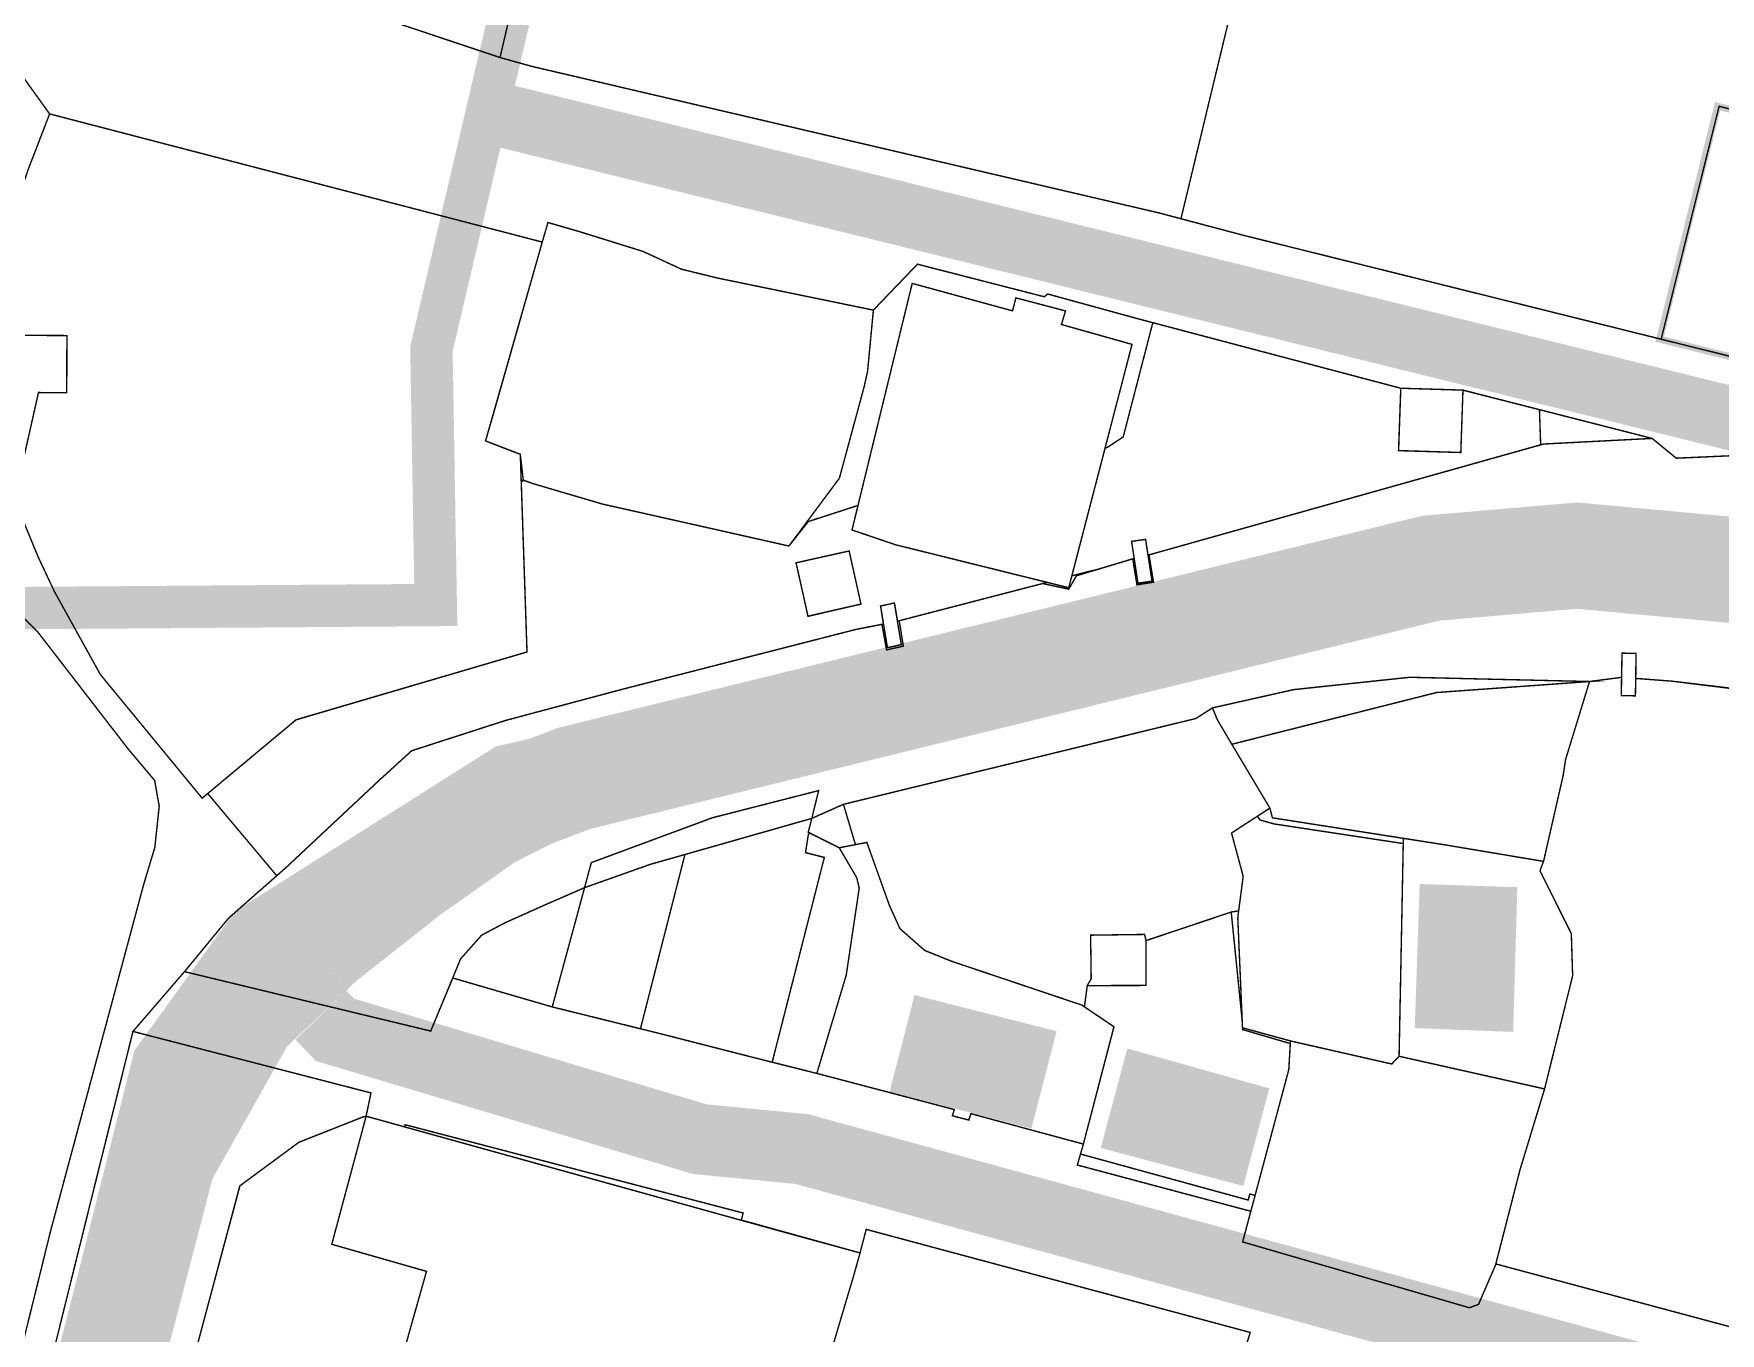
# Model space of a CAD drawing. Header units: millimetres. Extents: x 21689 to 31331, y 37531 to 43751.
# Drawn here: x 26286.8 to 26525.5, y 43232.7 to 43416.8 of the extents above; entities that cross this region are included whole.
import ezdxf

# ---------------------------------------------------------------- set-up
doc = ezdxf.new("R2010")
doc.units = ezdxf.units.MM
doc.linetypes.add('DASHEDX2', pattern=[1.5, 1, -0.5])
doc.linetypes.add('МЕЖА', pattern=[4, 1, -1, 1, -1])
for name, color, linetype, lineweight in [('0 . 11 - границы ДМ проект', 10, 'МЕЖА', 0), ('00 границы ОКН', 1, 'Continuous', 40), ('CONTUR', 150, 'Continuous', 9)]:
    doc.layers.add(name, color=color, linetype=linetype, lineweight=lineweight)
doc.layers.add('00 Дороги', color=252, linetype='Continuous', lineweight=9, transparency=0.2)
doc.layers.add('25. ценная историческая застройка сов пер', color=92, linetype='Continuous', lineweight=0, true_color=0x19df16)

# ---------------------------------------------------------------- blocks, each defined once
blk = doc.blocks.new('участки все')
at = {"layer": 'CONTUR', "const_width": 0.2}
for points in [[(3712.909862349999, 5774.795250559996), (3710.323762560002, 5767.214802279996), (3704.867464639999, 5747.868228079998), (3638.635774040002, 5764.112568839999), (3630.430766380003, 5731.137989689996), (3571.146196280003, 5745.885936139996), (3562.441559850002, 5748.199249519996), (3569.661160130003, 5778.208903359999)], [(3441.644949060002, 5779.169277429995), (3466.03042254, 5771.025793069995), (3470.551172170002, 5769.766555859998), (3516.56681198, 5759.011822929998), (3559.304218020003, 5749.027298559995), (3562.541077810001, 5748.167725339998), (3571.146196280003, 5745.885936139996), (3654.549060470003, 5725.138617899997)], [(3640.168022300001, 5714.628767429997), (3632.57270737, 5714.285074219995), (3629.155597090001, 5717.087420549994), (3602.370159030001, 5723.92764075), (3593.56415377, 5724.192491549999), (3556.235061340002, 5734.064192379999), (3543.578168170003, 5737.538035959995), (3543.102151060001, 5737.145322589997), (3525.132697770001, 5741.760527499994), (3518.89304784, 5735.256030969998), (3496.842377250003, 5739.793732519996), (3491.71161336, 5741.052310649997), (3486.260217220002, 5743.575807889996), (3477.302833640003, 5746.362995509997), (3472.8126896, 5747.66176404), (3472.010300540001, 5744.894031229996), (3402.257699530001, 5763.042311209996), (3396.627657560002, 5770.878584549995)], [(3384.263866490001, 5705.987431049994), (3400.574384400003, 5689.687543129999), (3413.380644730001, 5673.111315759998), (3417.132261260002, 5668.643833679999), (3417.518025100002, 5666.407909909998), (3417.776834050001, 5665.023936509999), (3417.157545390001, 5659.193376689996), (3415.57689742, 5653.927542419995), (3402.416631970002, 5604.938703299995), (3397.256688690003, 5584.047562109997)], [(3680.650066120001, 5676.868601229995), (3631.939256379999, 5682.714558549997), (3626.835165460001, 5683.102721129995), (3626.879364480003, 5686.642068549998), (3624.88997049, 5686.682532819999), (3624.827460090001, 5683.253466549999), (3620.288386560002, 5682.662970199999), (3594.82739717, 5683.262863339995), (3578.39051066, 5681.51455231), (3574.446860280001, 5680.62493595), (3566.900859950001, 5678.930477359994), (3564.557810509999, 5677.426346349996), (3514.651312930001, 5665.270486359993), (3510.170786290001, 5663.279083049994), (3511.141053040003, 5667.214253339996), (3496.08199834, 5663.364827149998), (3478.954670690001, 5657.017054289994), (3478.000372500002, 5653.471641929995), (3472.26201535, 5650.969495869998), (3466.74422054, 5648.503972509999), (3463.41710653, 5646.734908059996), (3460.445716840001, 5643.38038481), (3456.219257690002, 5633.165030489996), (3421.357844680002, 5641.578927119997), (3427.604031350002, 5649.163334629993), (3435.753966590001, 5656.338586579994), (3448.94330463, 5668.696707069997), (3453.517040590003, 5672.85669914), (3466.822926979999, 5677.152975249999), (3483.551404040002, 5681.616841519994), (3516.360387430002, 5690.024491639997), (3520.10178741, 5690.767204119999), (3520.75620443, 5687.137157039994), (3523.134392280001, 5687.670743179995), (3522.549500050001, 5691.269725369995), (3542.850331910002, 5696.538891769996), (3546.548159030001, 5695.742260499995), (3547.657308360002, 5697.645289279993), (3547.657308360002, 5697.645289279993), (3555.61393508, 5700.033464469998), (3556.20760011, 5696.354347659995), (3558.55334499, 5696.728429379997), (3557.92259794, 5700.59811534), (3613.76332807, 5716.293121199996), (3629.155597090001, 5717.087420549994), (3632.57270737, 5714.285074219995), (3640.168022300001, 5714.628767429997)], [(3667.945466659999, 5583.842522009996), (3607.025310820001, 5600.185501299995), (3610.44988008, 5613.543152929982), (3613.92488391, 5624.970018749998), (3617.900367910003, 5640.999252099994), (3617.71152442, 5646.952184779999), (3613.277902410002, 5655.860138579999), (3613.778308240002, 5657.192484969994), (3616.554651040002, 5669.360054139979), (3616.899333690002, 5671.624791529997), (3620.288386560002, 5682.662970199999), (3620.288386560002, 5682.662970199999), (3624.827460090001, 5683.253466549999), (3624.787960780003, 5680.674053729999), (3626.787352500004, 5680.633436390002), (3626.825167729999, 5683.102874229997), (3631.939256379999, 5682.714558549982), (3679.349443580002, 5676.828517629997)], [(3571.09894973, 5586.725546809997), (3572.246571980002, 5590.487999619996), (3517.879644840003, 5605.080621539993), (3516.998546320003, 5601.744090019995), (3500.189745250002, 5606.401516159997), (3500.454998060003, 5607.397461479996), (3452.596109770002, 5619.900415199998), (3452.511535040001, 5619.601708119997), (3447.074514920001, 5621.104976279996), (3447.755046800001, 5624.404579389993), (3414.058115490003, 5633.110645779998), (3421.357844680002, 5641.578927119997), (3421.357844680002, 5641.578927119997), (3456.20925996, 5633.165183589998), (3459.344315230003, 5640.677230989997), (3473.421701250001, 5636.581633309994), (3488.92305084, 5632.744232539997), (3501.643301170003, 5629.489423329999), (3510.887816890001, 5627.167845059994), (3530.34958247, 5622.049789929995), (3530.076015990002, 5621.163972779999), (3532.416755220002, 5620.558124679999), (3532.70062562, 5621.463784189996), (3548.624832770002, 5617.15990603), (3547.769394229999, 5614.192984459994), (3572.329325610001, 5607.646852239995), (3571.172823610003, 5603.304531409994), (3603.28030328, 5593.982805699997), (3604.577664550002, 5594.462942569997), (3606.98302348, 5600.036147819999), (3607.025310820001, 5600.185501299995), (3667.945466659999, 5583.842522009996)], [(3413.39698917, 5552.06017058), (3429.183150970003, 5611.228874469998), (3429.901410040002, 5611.76787974), (3437.547876690002, 5617.410830799999), (3446.572638230002, 5620.982660639995), (3447.074514920001, 5621.104976279996), (3447.755046800001, 5624.404579389993), (3414.058115490003, 5633.110645779998), (3388.08522642, 5528.447589569994)], [(3443.458456960001, 5556.059873329999), (3455.61813567, 5599.133987599998), (3442.206769050001, 5602.96938343998), (3447.074514920001, 5621.104976279996), (3446.572638230002, 5620.98266063998), (3437.547876690002, 5617.410830799999), (3429.901410040002, 5611.76787974), (3429.20329953, 5611.238566009983), (3424.19685696, 5592.535091899997), (3419.42261292, 5574.628067569996)]]:
    blk.add_lwpolyline(points, dxfattribs=at)
for points in [[(3470.633350420001, 5790.805450139997), (3516.060960990002, 5780.179720379994), (3518.81342455, 5790.7876464), (3548.172309680002, 5783.518008889995), (3569.661160130003, 5778.208903359999), (3562.441559850002, 5748.199249519996), (3559.304218020003, 5749.027298559995), (3470.551172170002, 5769.766555859998), (3466.03042254, 5771.025793069995), (3470.633350420001, 5790.805450139997)], [(3402.257699530001, 5763.042311209996), (3472.010300540001, 5744.894031229996), (3463.979062170002, 5716.736811559997), (3468.900073610003, 5714.84144104), (3469.851390240001, 5686.846670199994), (3437.154154830001, 5677.247298729999), (3423.853982860001, 5666.140884569998), (3409.45186695, 5683.641555729998), (3402.970972970001, 5695.340885679994), (3400.656227610002, 5700.256368389993), (3397.9659158, 5706.767614159995), (3397.958349690001, 5711.497765219996), (3400.683482200002, 5723.58612444), (3404.683186520001, 5723.564875689998), (3404.707066540003, 5731.654570059997), (3393.537765040001, 5731.705609309996), (3393.60769954, 5738.884591889997), (3399.248172030002, 5755.23833919), (3402.257699530001, 5763.042311209996)], [(3638.635774040002, 5764.112568839999), (3704.867464639999, 5747.868228079998), (3701.864601140002, 5737.234141179993), (3700.123590930001, 5733.250775299996), (3697.73778109, 5729.607285679994), (3694.77914594, 5726.432570999998), (3691.30874348, 5723.795696709996), (3687.458075080002, 5721.794649759999), (3683.30773489, 5720.468196249996), (3679.008454230003, 5719.864028339994), (3675.0510401, 5720.03463052), (3630.430766380003, 5731.137989689996), (3638.635774040002, 5764.112568839999)], [(3472.8126896, 5747.66176404), (3477.302833640003, 5746.362995509997), (3486.260217220002, 5743.575807889996), (3491.71161336, 5741.052310649997), (3496.842377250003, 5739.793732519996), (3518.89304784, 5735.256030969998), (3518.070161350003, 5726.5785702), (3517.59765123, 5724.455790739995), (3514.078458570003, 5711.449588269999), (3506.931390760001, 5701.848964419994), (3497.374343140001, 5704.005329199993), (3480.572065140001, 5707.782653749993), (3470.815934630002, 5710.652072569995), (3469.323624160003, 5711.154928349999), (3468.900073610003, 5714.84144104), (3467.110433969999, 5715.518851179993), (3463.979062170002, 5716.736811559997), (3465.129594870003, 5720.689221869994), (3472.010300540001, 5744.894031229996), (3472.8126896, 5747.66176404)], [(3524.391060710001, 5739.041865089996), (3538.59163119, 5735.154379549996), (3539.069699190001, 5736.987071719996), (3542.366545520002, 5736.126579959993), (3546.091456870003, 5735.139532209999), (3545.522031460001, 5733.218238440001), (3555.50902623, 5730.405284639994), (3555.009431840001, 5728.472921479995), (3554.573498199999, 5726.779585149998), (3546.551221000001, 5695.942215019996), (3521.99439769, 5702.03830244), (3515.86626459, 5704.12215884), (3524.391060710001, 5739.041865089996)], [(3546.996999139999, 5697.625400599995), (3551.693868260001, 5715.70360375), (3552.066080610003, 5715.847904969996), (3554.268396610002, 5717.304190559996), (3558.45613373, 5733.480176289995), (3558.615484950002, 5733.437735789994), (3593.56415377, 5724.192491549999), (3593.25885287, 5715.357105409996), (3602.064858140002, 5715.092254809999), (3602.370005930003, 5723.91764303), (3613.197879850002, 5721.161813599996), (3613.371579630002, 5716.179119369997), (3557.92259794, 5700.59811534), (3557.762940529999, 5700.620560379997), (3557.436091700001, 5702.785580709999), (3555.45194902, 5702.515962459998), (3555.81511439, 5700.110384299994), (3555.61393508, 5700.033464469998), (3550.560583160001, 5698.510836879999), (3549.225986440001, 5698.211271749999), (3546.996999139999, 5697.625400599995)], [(3593.56415377, 5724.192491549999), (3602.370159030001, 5723.92764075), (3602.064858140002, 5715.092254809999), (3593.24900824, 5715.367256229998), (3593.56415377, 5724.192491549999)], [(3424.644063290001, 5666.798790809997), (3437.154001729999, 5677.237300999994), (3469.851390240001, 5686.846670199994), (3469.58288582, 5694.780839409999), (3469.156084000002, 5707.397466669994), (3469.039554110001, 5710.889276459995), (3469.323930360002, 5711.174923809995), (3470.815934630002, 5710.652072569995), (3480.572065140001, 5707.782653749993), (3497.374343140001, 5704.005329199993), (3506.931390760001, 5701.848964419994), (3509.684514709999, 5705.316829999996), (3516.719514190001, 5707.599117639999), (3515.86626459, 5704.12215884), (3521.99439769, 5702.03830244), (3543.482944430002, 5696.709205629995), (3542.850331910002, 5696.538891769996), (3522.549500050001, 5691.269725369995), (3522.31817445, 5691.183267089996), (3521.878089140002, 5693.790024769994), (3519.911339070001, 5693.350138889996), (3520.312505160001, 5690.813977689998), (3520.101634310002, 5690.757206389993), (3516.360387430002, 5690.024491639997), (3483.551404040002, 5681.616841519994), (3466.822926979999, 5677.152975249999), (3453.517040590003, 5672.85669914), (3448.94330463, 5668.696707069997), (3435.753966590001, 5656.338586579994), (3434.415894670002, 5655.159067959997), (3424.644063290001, 5666.798790809997)], [(3555.45194902, 5702.515962459998), (3557.436091700001, 5702.785580709999), (3558.34553613, 5696.871612609997), (3556.35124263, 5696.592149709999), (3555.45194902, 5702.515962459998)], [(3507.945020840001, 5699.473425469994), (3515.460723020002, 5701.148347769994), (3517.135645370003, 5693.632645689999), (3509.63902011, 5691.897430689998), (3507.945020840001, 5699.473425469994)], [(3507.945020840001, 5699.473425469994), (3515.460723020002, 5701.148347769994), (3517.135645370003, 5693.632645689999), (3509.629175490001, 5691.907581519997), (3507.945020840001, 5699.473425469994)], [(3519.911339070001, 5693.350138889996), (3521.868091420002, 5693.790177869995), (3522.847673259999, 5687.885135289995), (3520.8810763, 5687.455247119993), (3519.911339070001, 5693.350138889996)], [(3624.88997049, 5686.682532819999), (3626.879364480003, 5686.642068549998), (3626.787352500004, 5680.633436390002), (3624.787960780003, 5680.674053729999), (3624.88997049, 5686.682532819999)], [(3569.64198551, 5673.778465969998), (3598.62437518, 5681.10470454998), (3620.288386560002, 5682.662970199999), (3594.82739717, 5683.262863339979), (3578.39051066, 5681.51455231), (3574.446860280001, 5680.62493595), (3566.900859950001, 5678.930477359994), (3567.093925050001, 5678.477517749998), (3567.604667260003, 5677.219687849996), (3569.64198551, 5673.778465969998)], [(3569.64198551, 5673.778465969998), (3598.62437518, 5681.10470454998), (3620.288386560002, 5682.662970199999), (3616.899333690002, 5671.624791529997), (3616.554651040002, 5669.360054139979), (3613.778308240002, 5657.192484969994), (3599.873936840003, 5659.525420480001), (3575.392491270002, 5663.360334799996), (3575.03355208, 5664.735840889996), (3569.64198551, 5673.778465969998)], [(3514.651312930001, 5665.270486359979), (3516.353946610002, 5659.564372999994), (3517.968785950001, 5659.879647009999), (3521.16207848, 5650.950684149982), (3522.651818689999, 5647.667848249999), (3526.154623220002, 5644.584187559995), (3529.97109187, 5643.045734729996), (3548.40624529, 5636.843391979979), (3548.772486829999, 5636.597781959994), (3549.17848716, 5639.601586019999), (3549.733367880003, 5640.573095929998), (3549.647869730001, 5646.744448649981), (3557.279502770001, 5646.847585459997), (3557.506128730002, 5645.974108979979), (3569.558161960002, 5650.019583369998), (3570.61067889, 5650.183467219998), (3571.244650640001, 5655.013792909994), (3571.227104740003, 5655.174062709979), (3569.599507549999, 5661.209028509999), (3573.276035440001, 5663.592745999981), (3575.03355208, 5664.735840889996), (3569.64198551, 5673.778465969998), (3567.604667260003, 5677.219687849996), (3567.093925050001, 5678.477517749998), (3566.900859950001, 5678.930477359994), (3564.557810509999, 5677.426346349996), (3514.651312930001, 5665.270486359979)], [(3478.000372500002, 5653.471641929995), (3487.270789910002, 5656.759706739999), (3510.170786290001, 5663.279083049994), (3511.141053040003, 5667.214253339982), (3496.08199834, 5663.364827149998), (3478.954670690001, 5657.017054289994), (3478.000372500002, 5653.471641929995)], [(3492.212330310002, 5658.164046469981), (3491.957228200001, 5657.17794578), (3486.925323670003, 5637.464857859981), (3485.914453870002, 5633.49030872), (3488.92305084, 5632.744232539997), (3501.643301170003, 5629.489423329999), (3504.56207158, 5628.754722809979), (3511.94615987, 5657.75185702998), (3509.286564990001, 5658.432588599978), (3509.686135420001, 5661.016488399982), (3509.898843450002, 5661.193232439996), (3509.670579800004, 5661.306728679999), (3510.170786290001, 5663.279083049994), (3492.212330310002, 5658.164046469981)], [(3569.599507549999, 5661.209028509999), (3573.276035440001, 5663.592745999981), (3573.637684010002, 5663.047204219998), (3575.619270290001, 5662.496856069999), (3593.916823810003, 5659.716643859996), (3593.32557171, 5629.595488939994), (3592.288810030001, 5628.501357339999), (3577.958622690003, 5631.760818939998), (3571.157121280001, 5633.624983749999), (3570.486006570001, 5649.22536964), (3571.244650640001, 5655.013792909994), (3571.227104740003, 5655.174062709979), (3569.599507549999, 5661.209028509999)], [(3509.898843450002, 5661.193232439996), (3509.686135420001, 5661.016488399982), (3509.286564990001, 5658.432588599978), (3511.94615987, 5657.75185702998), (3504.56207158, 5628.754722809979), (3510.887816890001, 5627.167845059994), (3515.051254670002, 5641.104189579979), (3516.889954670001, 5653.42612127), (3516.532393270001, 5654.891607099998), (3514.057118460002, 5659.119541439999), (3509.898843450002, 5661.193232439996)], [(3514.057118460002, 5659.119541439999), (3517.968785950001, 5659.879647009999), (3521.16207848, 5650.950684149982), (3522.651818689999, 5647.667848249999), (3526.154623220002, 5644.584187559995), (3529.97109187, 5643.045734729996), (3548.40624529, 5636.843391979979), (3552.949272469999, 5633.773802689997), (3548.624832770002, 5617.15990603), (3532.70062562, 5621.463784189996), (3532.406757500004, 5620.558277779979), (3530.076015990002, 5621.163972779999), (3530.34958247, 5622.049789929981), (3510.887816890001, 5627.167845059994), (3515.051254670002, 5641.104189579979), (3516.889954670001, 5653.42612127), (3516.532393270001, 5654.891607099998), (3514.057118460002, 5659.119541439999)], [(3593.916823810003, 5659.716643859996), (3593.908157580001, 5660.456781699998), (3599.873936840003, 5659.525420480001), (3613.778308240002, 5657.192484969994), (3613.277902410002, 5655.860138579999), (3617.71152442, 5646.952184779999), (3617.900367910003, 5640.999252099994), (3613.92488391, 5624.970018749998), (3593.32557171, 5629.595488939994), (3593.916823810003, 5659.716643859996)], [(3478.000372500002, 5653.471641929995), (3477.08866791, 5650.095578549983), (3474.598352450001, 5640.933646669997), (3473.421701250001, 5636.581633309994), (3485.914453870002, 5633.49030872), (3486.925323670003, 5637.464857859981), (3491.957228200001, 5657.17794578), (3492.212330310002, 5658.164046469981), (3487.270789910002, 5656.759706739999), (3478.000372500002, 5653.471641929995)], [(3549.17848716, 5639.601586019999), (3557.508889330002, 5639.624022099997), (3557.506128730002, 5645.974108979979), (3569.558161960002, 5650.019583369998), (3571.10367167, 5634.705809779997), (3571.157121280001, 5633.624983749999), (3571.173289310002, 5633.374734409997), (3577.92296494, 5631.39136238998), (3577.706355530001, 5627.694653569997), (3572.933642610002, 5609.88761398998), (3572.186722030001, 5610.089052989999), (3571.963603510001, 5609.232463619999), (3548.22317949, 5615.746046589993), (3548.624832770002, 5617.15990603), (3552.95927019, 5633.773649589981), (3548.772486829999, 5636.597781959994), (3549.17848716, 5639.601586019999)], [(3577.948624970002, 5631.760972029995), (3592.278812300003, 5628.501510439994), (3593.32557171, 5629.595488939994), (3613.92488391, 5624.970018749998), (3610.44988008, 5613.543152929982), (3606.98302348, 5600.036147819999), (3604.56766683, 5594.463095659979), (3603.28030328, 5593.982805699997), (3571.172823610003, 5603.304531409994), (3577.706355530001, 5627.694653569997), (3577.948624970002, 5631.760972029995)], [(3447.074514920001, 5621.104976279996), (3442.206769050001, 5602.96938343998), (3455.61813567, 5599.133987599998), (3451.293603400002, 5583.82009732), (3503.139276230002, 5569.146083269981), (3505.514209950001, 5578.609783859996), (3518.57254573, 5575.229798599997), (3520.658097760003, 5583.42792106), (3512.324753040001, 5585.825546079999), (3513.44222918, 5589.578461019999), (3516.046392070002, 5598.338646059994), (3517.008544050001, 5601.743936920001), (3505.855181450003, 5604.794749909983), (3447.074514920001, 5621.104976279996)]]:
    blk.add_lwpolyline(points, close=True, dxfattribs=at)

msp = doc.modelspace()

# ---------------------------------------------------------------- hatches: boundary and pattern name
at = {"layer": '25. ценная историческая застройка сов пер', "lineweight": 30, "true_color": 0x19df16, "transparency": 33554585}
h = msp.add_hatch(color=92, dxfattribs=at)
h.dxf.hatch_style = 1
h.paths.add_polyline_path([(26482.97977794266, 43296.34819995828), (26496.81330657848, 43295.89504367944), (26496.22204888689, 43275.40151502433), (26482.29115286669, 43275.93956360117)])
h = msp.add_hatch(color=92, dxfattribs=at)
h.dxf.hatch_style = 1
h.paths.add_polyline_path([(26430.73162462688, 43272.21260512688), (26431.58555949501, 43275.50676071489), (26411.44031053686, 43280.62779697298), (26410.54382510545, 43276.99716746844), (26407.935167905, 43266.93396122779), (26428.0139846764, 43261.72898493149)])
h.paths.add_polyline_path([(26458.0102992836, 43253.58311327121), (26437.8316875424, 43258.96216095009), (26441.58853320543, 43273.05534891406), (26453.68174897843, 43269.65958577243), (26461.69594525368, 43267.40920730966), (26461.45363044207, 43266.50020318952)])

# ---------------------------------------------------------------- linework, layer by layer
at = {"layer": '0 . 11 - границы ДМ проект', "color": 7, "linetype": 'DASHEDX2', "lineweight": 100, "ltscale": 9, "transparency": 33554687, "const_width": 6, "flags": 128}
msp.add_lwpolyline([(22946.72510491731, 37638.62634446474), (22902.58275362352, 38352.09544947399), (23040.30552195036, 38403.74699439852), (23117.28987673577, 38401.20998066332), (23331.1420536978, 38342.16201107599), (23767.91543332974, 38429.68248831519), (23839.74239124, 38479.18059107), (23935.86335432742, 38610.41912232844), (23988.40132216, 38646.94820499), (24015.49430024, 38690.25421504), (24098.8452309, 38777.81996658), (24145.02916959996, 38828.88408843358), (24135.93365142038, 38857.74903914007), (24309.79136626136, 39159.02335676074), (24384.57904334093, 39142.81432697957), (24479.69044304418, 39275.03790042002), (24546.54025369158, 39209.37293054136), (24750.00699521847, 39350.12800903574), (25003.87553727916, 39639.79523174531), (25413.16423419, 40107.12354530999), (25363.28122043863, 40286.1963412378), (24989.22853481921, 40491.13671530629), (25395.27705222245, 40838.84090474431), (25660.55687700859, 41058.1212780236), (25845.23661174224, 41208.91797594001), (25792.92225945706, 41266.22521493745), (25888.27287515579, 41383.12165802711), (26058.62504157837, 41521.64746533834), (26092.19545014985, 41658.69000876763), (26130.82507784197, 41752.52885494488), (26159.06766021, 41742.26863351999), (26300.90294768, 42104.40990112), (26325.33535177233, 42112.11412577571), (26524.47797661, 42049.11658247), (26659.51670021, 41994.10879823), (26661.29681694, 41997.38156593999), (26646.24186780636, 42050.66573332276), (26706.45990802, 42026.98113369), (26859.65240616, 41970.83280222), (27006.59161047, 41919.76309608), (27172.97754121135, 41911.40656938787), (27384.06492399187, 41951.12446427483), (27369.53217738251, 42033.5881556695), (27673.2432763, 42086.299163), (27976.36208943, 41979.68805869), (28033.35021731, 41963.2255317), (28102.86024026, 41962.56134384), (28159.53544921, 41928.27357007), (28328.59992242, 41835.13504241), (28499.53452968, 41807.32807047), (28720.17246485, 41761.45017348), (29052.46195313211, 41622.8362771675), (29045.52470487974, 41606.09317728942), (29058.01506483, 41600.91798700999), (29065.19261988, 41619.04810909), (29089.18447916, 41611.33081662), (29476.61138263, 41567.36910858), (29694.10996345, 41552.13846409999), (29707.82845489, 41609.00136489), (29818.275139065, 41584.49707639499), (29941.90103675, 41545.70507110999), (30079.67228635, 41531.56698092), (30099.06303546, 41598.89996296), (30133.54357397405, 41631.14582509244), (30187.92633103131, 41657.25471079486), (30321.6596071154, 41749.6743683796), (30401.38263574907, 41749.67436839595), (30509.19471491012, 41676.73679472978), (30617.63335427429, 41749.6743684403), (30608.36187039, 41787.70236535), (30599.77219858887, 41907.49940916979), (30613.24786402192, 41930.64783038972), (30611.36174401594, 41954.38579577781), (30596.20036098, 41953.50793184999), (30593.66803204827, 42010.24730760449), (30597.05242802, 42063.37447629), (30605.37673080241, 42235.81472535373), (30665.45288897015, 42236.16617940241), (30657.33209828, 42284.13072247), (30610.31596798244, 42363.40028195169), (30625.51081777, 42373.5175948), (30633.15317981222, 42373.02058397977), (30649.52445566, 42377.67990423), (30654.80521015, 42423.44887381999), (30716.02784902182, 42430.23311197), (30760.54269703, 42567.64931254999), (30765.79914673, 42586.35875087), (30791.94896227, 42710.48550226), (30846.36596234, 42699.40050186), (30866.74415354, 42759.78235986999), (30939.13356086, 42753.23395767), (31030.96140422, 42735.48796885), (31057.15772466, 42750.27677828999), (31131.35464117867, 42919.39390898121), (31178.70652303, 43049.99406818), (31223.89605601, 43155.77153143999), (31261.16372977, 43239.22040074999), (31200.22801675, 43266.25338926), (31159.04111994206, 43264.61713918535), (31092.90331316364, 43324.58746368033), (31030.83524853704, 43397.77160590068), (30974.06390645161, 43434.0146775), (30837.6789623, 43448.49250195999), (30812.705, 43443.575), (30797.5685287, 43373.25902415999), (30670.04491227509, 43084.43450838327), (30627.79324233, 42979.09036925), (30572.79299257, 42815.92515511), (30581.39016593, 42739.20179252), (30580.07135906, 42670.05223768999), (30572.53432323, 42633.01777761), (30553.34306316, 42565.66186988), (30547.39514436, 42556.65297385999), (30525.72109807281, 42505.24778370114), (30514.50603629337, 42510.1075917977), (30479.51154115131, 42425.85737494091), (30461.95050270375, 42345.3832640727), (30464.74984954377, 42236.14262650891), (30403.52050363, 42231.71695613999), (30361.99926578958, 42222.30444943784), (30262.36972906, 42221.18809992), (30097.98451162034, 42200.40990911882), (30088.9462716438, 42269.8882103679), (30058.49243754998, 42273.90206414821), (30000.91284802227, 42267.83146293058), (30008.92580966462, 42181.87578158897), (29926.0240286, 42170.85978648), (29838.03744895606, 42159.36450204132), (29837.12383709, 42151.41822664), (29801.61662566, 42150.51865913999), (29804.07857113, 42118.48481974), (29746.29346473, 42112.7697388), (29727.00532503, 42117.6116394), (29726.76722718, 42121.26287929999), (29669.98646400891, 42116.48262229375), (29667.12373654, 42186.75173099), (29663.62250802323, 42276.82476183268), (29664.83122397, 42334.19663553), (29729.6717126, 42336.193867), (29743.29418113489, 42425.80320210827), (29681.44663512, 42426.64211347999), (29599.85191165767, 42422.04241824291), (29585.2883337, 42460.05436807999), (29593.54794175791, 42547.89601419552), (29586.22551206196, 42640.93108877819), (29612.42445620809, 42670.25992293473), (29566.57327661007, 42703.24376872109), (29536.54874412536, 42712.38059703462), (29485.12816521317, 42721.10504353844), (29445.22086842424, 42718.94205858544), (29271.8683758008, 42704.275412847), (29252.91371590861, 42692.41130837031), (29197.94774281655, 42673.03837105441), (29178.85069025564, 42668.76578992854), (29146.59228414582, 42665.68223076125), (29091.04407576824, 42663.10135964528), (29090.11812220958, 42694.3862204944), (29093.43460651, 42735.40527866999), (29109.45848563, 42731.73992254), (29114.94309622, 42754.24594576), (29105.61053462, 42762.56884649), (29115.29978938, 42813.46049171998), (29163.59491738, 42900.00099385998), (29195.32188205725, 42957.40854522219), (29200.52688315276, 43020.60481448934), (29169.0348664884, 43102.91209733505), (29094.38675376727, 43130.15592398119), (29034.06840834477, 43130.53740879444), (28931.04700203988, 43118.36538761878), (28819.40132517502, 43060.1083569729), (28798.63147856092, 43021.64063544854), (28799.7435021884, 42985.87842207693), (28707.96440893, 42909.0252998), (28686.58712993, 42891.67506201), (28665.24172863, 42871.73188222), (28655.12156687, 42859.96682858), (28647.8454703233, 42848.50093817119), (28636.34679172, 42823.08426065998), (28630.35631558, 42817.17597907998), (28632.11378886, 42786.96902715998), (28651.55515831, 42783.79133726), (28691.77825436, 42770.27542617), (28688.63081614, 42759.99360695), (28685.89634234, 42758.395475), (28674.40357506, 42734.05142049), (28670.95833958, 42721.95415807), (28465.92243485, 42806.49441173999), (28422.23013497, 42822.02345847999), (28375.90015172562, 42835.07284409375), (28353.71044403, 42839.03267097), (28334.90488412, 42842.59063102999), (28324.44671292, 42844.67077209), (28310.37114872, 42860.63633377), (28285.15205339, 42868.53187519), (28273.81454987, 42871.96611958), (28249.68513326, 42869.3955872), (28186.52221434, 42849.6226981), (28159.72536623, 42849.83301478), (28118.7520382, 42863.99044072), (28094.80339647, 42888.24721246999), (28084.70744497, 42900.92183890999), (28068.74021725, 42924.61639976), (28025.61975184, 42901.73660556), (28004.08109117972, 42892.69564847947), (27951.91534533, 42913.21458231), (27851.65384584, 42849.78959597999), (27793.90021593, 42819.52381693), (27766.58818120009, 42881.70391995375), (27711.87730359, 42969.56031198999), (27682.20288296, 43019.56488889), (27636.09043013979, 43064.50141860492), (27679.03864238, 43117.90435856), (27700.15518098, 43145.10110915), (27730.28271017, 43232.44009601999), (27705.34812259, 43256.96201344999), (27691.78757115, 43306.55985731), (27688.55318108, 43316.06942275), (27675.10490733, 43337.73544350999), (27671.01535535, 43346.90810372999), (27667.81279636, 43356.53718306), (27665.86817049, 43367.33700387), (27665.76157527, 43376.04867013999), (27664.77821631, 43381.0537483), (27419.58575883, 43272.55799286), (27422.81890232, 43266.22781288), (27362.66618872, 43207.29930538999), (27358.27070715, 43197.79592644), (27315.1139971, 43177.12668317), (27276.84908718915, 43176.61480263399), (27257.44257907, 43175.75043457), (27253.83522487, 43180.49569694), (27248.87528509, 43187.0316803), (27238.09405866, 43198.05682708), (27218.2906013, 43206.98012085999), (27213.36000158, 43207.59562595), (27202.43088473, 43208.96298995999), (27239.74494121, 43225.54168404), (27236.35203919, 43231.88367116999), (27229.04059708, 43245.5056996), (27224.7919333, 43253.43079929), (27207.05858072, 43286.52251904), (27191.90159477, 43314.8047647), (27189.95716867, 43318.43455863999), (27109.8155034583, 43276.32721771863), (27075.56251106304, 43340.35164834721), (27088.28707410454, 43348.01419796925), (27054.82285237402, 43405.38715549072), (27040.01979227071, 43396.5861994771), (27025.14479362, 43422.09829729), (27004.0522851, 43461.84151952), (26932.7948389365, 43645.54539120022), (26914.14332032, 43691.79969043), (26899.52170033536, 43700.4603268652), (26872.12889142, 43716.99325630999), (26742.38825656, 43504.7787994), (26736.34406321, 43496.67130718), (26723.67678734062, 43483.84389091872), (26681.04643538447, 43469.92038556974), (26667.11473136, 43474.54131756999), (26618.21939752, 43488.580173), (26621.70934231434, 43502.66356837877), (26587.49212292, 43510.32086384), (26573.52049759, 43508.91481131), (26527.89831783, 43493.7733508), (26492.74337841, 43503.26176598), (26478.24389174, 43499.38377904), (26452.06606417, 43505.4146991), (26442.19252203, 43502.57587906), (26426.70071564, 43506.38314202), (26416.40311168401, 43498.79249127808), (26374.87207378044, 43508.44730635364), (26369.59399416, 43485.7275049), (26357.37897582, 43433.16417905), (26343.06381791, 43372.10294825), (26343.6786678, 43335.85391939999), (26278.09074762, 43335.36827745), (26275.09534301, 43319.34402715), (26179.58192185, 43336.14676937), (26136.0703548, 43350.43318253), (26129.55201155, 43332.91286215), (26114.20971186, 43338.64784688), (26048.35506142, 43335.76626929), (26042.26797116, 43335.95948355999), (26041.86472939, 43305.05540941), (26039.99378916, 43285.4039008), (25993.77193184, 43297.06179436), (25935.5510216779, 43314.57112050176), (25864.48503190899, 43314.71083805125), (25836.10421571, 43306.43559883999), (25791.05976241, 43309.43539477998), (25778.10259833695, 43340.97405016523), (25720.40281878272, 43383.90496312183), (25692.70917659845, 43506.69747200866), (25567.19248572541, 43536.12495177098), (25552.485220205, 43470.44520091499), (25520.71834065221, 43350.23187363416), (25464.4193899, 43088.87516373), (25450.37931466959, 42940.3471690628), (25403.20398030043, 42900.12233338031), (25517.16577832257, 42564.61468707081), (25324.39, 42333.51), (25231.57343895118, 42248.42380332648), (25084.91206923162, 42241.31572626211), (25004.68427812343, 42115.84432806293), (25034.0844805, 42028.82343563), (25232.98165127, 41677.08484062), (25331.23967759573, 41588.66101974178), (25222.08178721968, 41431.41821567321), (24497.00343557051, 41147.15772830281), (24469.59886480553, 41188.24109533481), (24382.78211162263, 41181.72546859383), (24281.81137437659, 41064.61982370604), (24269.00214148412, 41033.06436629904), (24267.5245085035, 40970.79496606808), (24345.86288296, 40986.53512072999), (24396.82001098, 40849.89746461), (24260.72878449457, 40587.69677080877), (24122.5424571325, 40455.82937472835), (24175.54668137, 40365.14828987), (24087.33073385638, 40202.94605711414), (23882.35419247703, 40127.12856999471), (23799.32385404936, 39897.89063100012), (23757.22793379682, 39543.03647117824), (23644.4867355699, 39442.47849711501), (23258.99204067956, 39279.21955462926), (23188.93464728753, 39177.23856888045), (23155.23171305243, 38943.77132317437), (22794.4181132699, 38626.81787743152), (22640.54748192608, 38070.59207357608), (22681.17562130765, 37890.90838970592), (22868.63737157313, 37599.25017902408), (22946.72510491731, 37638.62634446474)], close=True, dxfattribs=at)
at = {"layer": '00 границы ОКН', "const_width": 1, "flags": 128}
msp.add_lwpolyline([(26525.17142926, 43406.47503013999), (26591.4031199, 43390.23068916), (26588.4002564, 43379.59660225999), (26586.65924619, 43375.61323637999), (26584.27343634, 43371.96974675999), (26581.31480119, 43368.79503207), (26577.84439873, 43366.15815778), (26573.99373033, 43364.15711083), (26569.84339013, 43362.83065732), (26565.54410947, 43362.2264894), (26561.58669534, 43362.39709158999), (26516.9664216, 43373.50045095999), (26525.17142926, 43406.47503013999)], close=True, dxfattribs=at)
at = {"layer": '00 Дороги', "lineweight": 9}
for points, const_width in [([(27209.23967210052, 43499.13957008901), (27037.38212925405, 43405.02855531126), (26876.28176421055, 43321.07229586579), (26815.86008917936, 43299.34851862608), (26776.40364168771, 43293.59810359106), (26754.40594915988, 43293.94281154392), (26564.00312037126, 43337.30358209209), (26500.96022192482, 43343.22528449037), (26354.54626421724, 43310.21236642242), (26319.39750818792, 43288.00344085478), (26306.54478472727, 43270.18673011177), (26245.37465400424, 43027.93720928305), (26166.7887605502, 42730.30427746999), (26121.38375137164, 42558.49972284863), (26061.95806307054, 42332.11734918993), (25997.51205447596, 42071.82990026301), (25972.35573562095, 41969.75946996081), (25950.24012673555, 41859.92388504591)], 12), ([(26350.94414521081, 43405.71644291905), (26591.8140562048, 43346.34436510791)], 9), ([(26587.78684746442, 43332.00078356268), (26564.01161588755, 43337.41515879908), (26505.24225527155, 43342.84786107041), (26484.53341699197, 43341.06356622507), (26363.35139340618, 43311.32700263403), (26357.10822560163, 43308.96104096095), (26351.03862048692, 43305.90391872758), (26339.81649097967, 43297.99011743828), (26327.3152156466, 43288.12596595128), (26326.22455166837, 43287.1033106127)], 15), ([(26326.27303583549, 43287.04516060596), (26316.66969617181, 43278.0406397166), (26305.04569809712, 43257.43553751598), (26245.37465400424, 43027.93720928305), (26166.7887605502, 42730.30427746999), (26121.38375137164, 42558.49972284863), (26061.95806307054, 42332.11734918993), (25997.51205447596, 42071.82990026301), (25972.35573562095, 41969.75946996081), (25948.75961894807, 41849.29887038347)], 15), ([(26327.42314283994, 43277.76714380379), (26329.40828098512, 43275.69677646559), (26381.05806940738, 43260.21356171034), (26395.52255583818, 43258.811192186), (26554.9812644423, 43215.11688339856)], 10)]:
    msp.add_lwpolyline(points, dxfattribs=dict(at, const_width=const_width))

# ---------------------------------------------------------------- block references
at = {"layer": 'CONTUR'}
msp.add_blockref('участки все', (22886.7456254, 37642.35872891001), dxfattribs=at)

doc.saveas('drawing.dxf')
